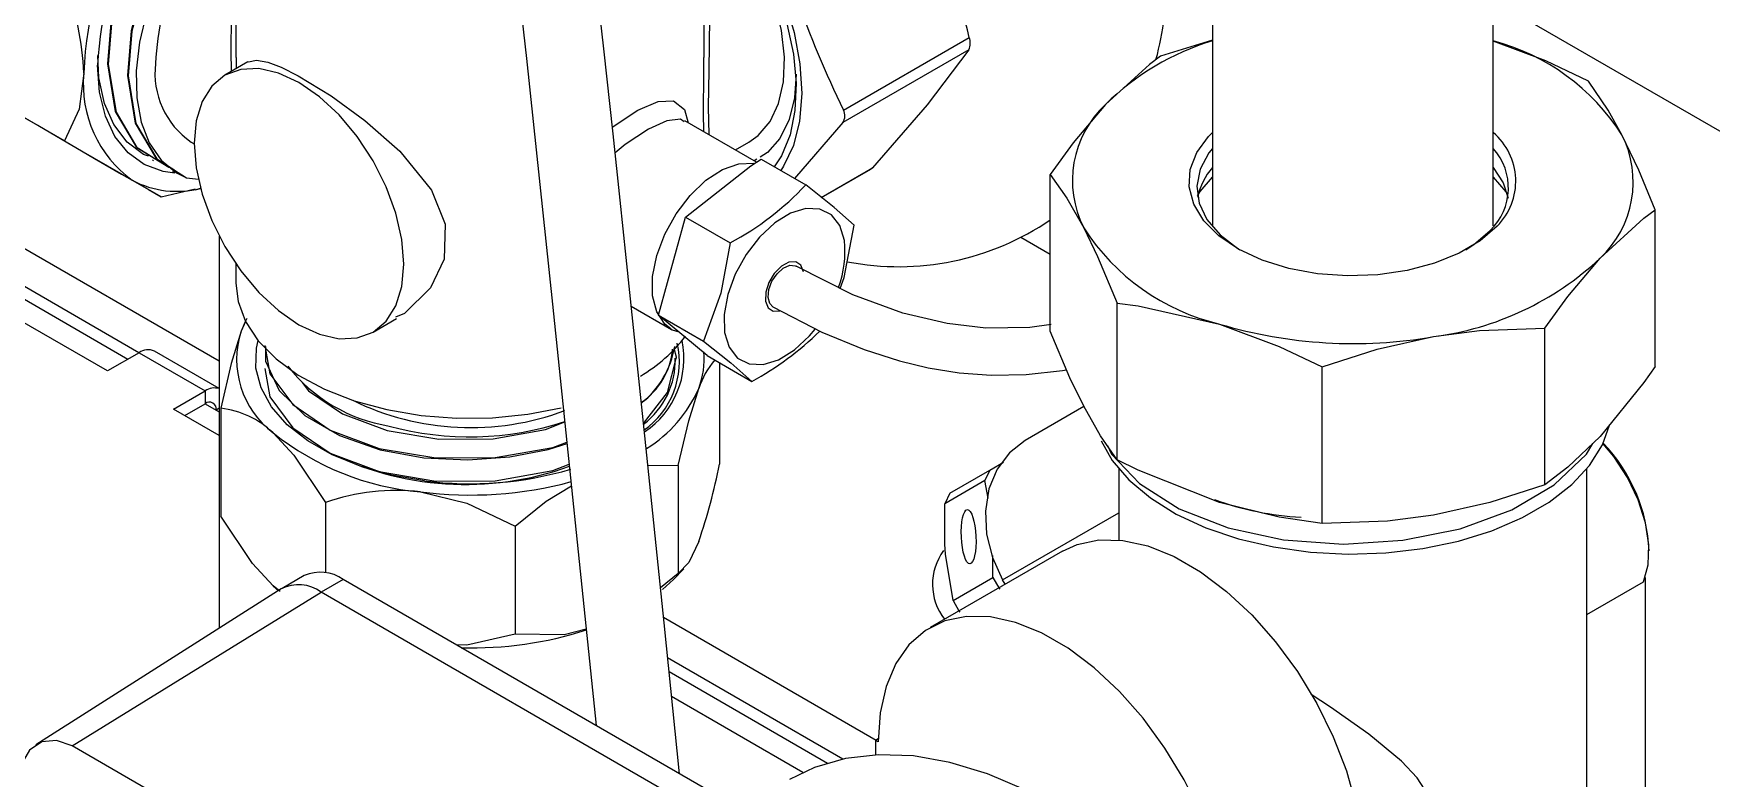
# Model space of a CAD drawing. Header units: millimetres. Extents: x 75 to 2075, y 25 to 1460.
# Drawn here: x 1607.7 to 1786.9, y 645.3 to 724.9 of the extents above; entities that cross this region are included whole.
import ezdxf

# ---------------------------------------------------------------- set-up
doc = ezdxf.new("R2010")
doc.units = ezdxf.units.MM
doc.header["$LTSCALE"] = 5

msp = doc.modelspace()

# ---------------------------------------------------------------- linework, layer by layer
at = {"color": 7, "linetype": 'Continuous', "lineweight": 25}
for p, q in [((1629.285, 744.496), (1629.285, 722.35)), ((1679.285, 722.35), (1679.285, 744.496)), ((1549.398, 735.034), (1627.5, 689.946)), ((1733.566, 728.195), (1733.566, 704.358)), ((1763.566, 704.358), (1763.566, 728.195)), ((1765.389, 727.385), (1881.738, 660.218)), ((1694.158, 716.729), (1707.601, 724.49)), ((1733.566, 724.198), (1728.046, 722.484)), ((1615.559, 688.869), (1556.634, 722.886)), ((1561.183, 722.79), (1617.751, 690.134)), ((1618.929, 690.814), (1562.361, 723.47)), ((1629.316, 722.349), (1629.303, 721.138)), ((1707.547, 723.162), (1694.104, 715.401)), ((1630.562, 721.865), (1628.102, 720.445)), ((1610.956, 713.425), (1600.976, 719.187)), ((1684.885, 711.16), (1677.216, 715.587)), ((1694.104, 715.401), (1688.926, 709.429)), ((1624.495, 713.306), (1624.823, 713.117)), ((1682.621, 712.466), (1684.075, 713.306)), ((1621.312, 707.445), (1611.331, 713.207)), ((1684.924, 711.47), (1684.648, 711.296)), ((1685.369, 711.482), (1690.142, 708.727)), ((1620.386, 711.406), (1620.473, 711.356)), ((1622.519, 710.175), (1622.688, 710.077)), ((1691.798, 707.404), (1697.274, 710.565)), ((1691.831, 707.378), (1697.092, 710.416)), ((1697.274, 710.565), (1697.082, 710.433)), ((1716.261, 693.131), (1716.261, 709.853)), ((1621.312, 707.445), (1624.924, 708.298)), ((1624.017, 709.486), (1625.273, 709.34)), ((1624.94, 708.212), (1625.504, 708.359)), ((1674.43, 694.816), (1677.312, 705.302)), ((1677.312, 705.302), (1682.085, 702.546)), ((1780.871, 689.337), (1780.871, 706.059)), ((1627.5, 703.26), (1627.5, 661.383)), ((1716.261, 701.31), (1713.126, 703.12)), ((1629.285, 700.29), (1629.285, 698.225)), ((1671.505, 695.79), (1675.802, 693.309)), ((1723.399, 679.388), (1723.399, 696.11)), ((1630.306, 694.142), (1629.854, 693.121)), ((1643.934, 693.02), (1646.416, 694.452)), ((1674.43, 694.816), (1679.203, 692.061)), ((1679.606, 690.512), (1674.43, 694.816)), ((1676.38, 691.788), (1676.474, 691.544)), ((1769.086, 676.705), (1769.086, 693.427)), ((1618.93, 690.814), (1615.559, 688.869)), ((1618.93, 690.814), (1626.001, 686.732)), ((1627.5, 686.994), (1620.596, 690.979)), ((1676.319, 690.239), (1676.319, 690.338)), ((1679.606, 690.512), (1684.379, 687.756)), ((1680.913, 689.757), (1680.913, 678.912)), ((1745.28, 672.584), (1745.28, 689.306)), ((1622.631, 684.787), (1626.001, 686.732)), ((1626.001, 686.732), (1626.001, 685.371)), ((1627.5, 681.976), (1622.631, 684.787)), ((1623.809, 684.106), (1626.001, 685.371)), ((1626.001, 685.371), (1627.179, 684.691)), ((1627.5, 684.876), (1627.179, 684.691)), ((1627.179, 684.691), (1627.5, 684.506)), ((1627.657, 684.876), (1627.657, 673.351)), ((1719.853, 685.055), (1713.581, 681.433)), ((1673.275, 678.791), (1676.519, 678.753)), ((1676.519, 678.753), (1676.519, 667.228)), ((1705.535, 675.825), (1709.795, 678.285)), ((1709.795, 678.285), (1709.272, 677.15)), ((1709.795, 678.285), (1711.261, 679.132)), ((1723.566, 678.409), (1723.566, 670.814)), ((1773.566, 557.019), (1773.566, 678.409)), ((1709.272, 677.15), (1705.012, 674.69)), ((1705.535, 675.825), (1705.012, 674.69)), ((1709.606, 675.273), (1709.272, 677.15)), ((1638.862, 674.821), (1638.862, 667.321)), ((1659.101, 672.285), (1659.101, 660.76)), ((1711.165, 666.567), (1723.566, 673.728)), ((1717.556, 669.616), (1703.414, 661.452)), ((1705.873, 664.345), (1705.073, 669.304)), ((1710.134, 666.805), (1710.107, 669.175)), ((1636.566, 667.006), (1634.209, 665.645)), ((1676.519, 667.228), (1674.625, 665.69)), ((1676.009, 666.586), (1677.123, 667.716)), ((1705.873, 664.345), (1710.134, 666.805)), ((1779.797, 666.815), (1779.797, 577.672)), ((1634.107, 665.583), (1607.925, 648.937)), ((1611.792, 648.814), (1638.375, 665.233)), ((1634.022, 665.306), (1633.26, 665.921)), ((1633.26, 665.921), (1633.846, 665.418)), ((1640.732, 666.593), (1638.375, 665.233)), ((1742.084, 605.363), (1638.375, 665.233)), ((1744.441, 606.723), (1640.732, 666.593)), ((1674.837, 665.511), (1676.009, 666.586)), ((1711.443, 666.087), (1711.165, 666.567)), ((1773.566, 662.861), (1779.62, 666.356)), ((1674.948, 662.555), (1697.655, 649.447)), ((1694.106, 647.416), (1675.392, 658.219)), ((1675.541, 656.772), (1692.475, 646.997)), ((1689.839, 645.988), (1675.816, 654.083)), ((1715.501, 588.944), (1611.792, 648.814)), ((1697.892, 649.584), (1697.595, 649.413)), ((1697.595, 649.413), (1697.595, 647.868)), ((1697.89, 649.243), (1697.595, 649.413))]:
    msp.add_line(p, q, dxfattribs=at)
at = {"color": 7, "linetype": 'Continuous', "lineweight": 25, "flags": 128}
for points in [[(1676.659, 645.853), (1675.01, 661.951), (1672.952, 681.929), (1670.963, 700.976), (1670.314, 707.106), (1669.558, 714.188), (1668.573, 723.276), (1667.381, 734.035), (1666.013, 745.955), (1664.515, 758.297), (1662.951, 770.022)], [(1655.778, 760.816), (1656.102, 758.407), (1657.412, 747.726), (1658.573, 737.754), (1659.541, 729.152), (1660.304, 722.234), (1663.106, 696.009), (1667.754, 650.994)], [(1629.279, 747.872), (1627.481, 746.676), (1623.144, 742.13), (1619.479, 736.466), (1617.303, 731.505), (1615.954, 726.425), (1615.555, 721.648), (1616.389, 716.567), (1618.618, 712.796), (1620.516, 711.626)], [(1629.285, 747.768), (1627.568, 746.626), (1623.231, 742.08), (1619.566, 736.416), (1617.39, 731.454), (1616.041, 726.375), (1615.642, 721.598), (1616.476, 716.517), (1618.705, 712.746), (1622.119, 710.642), (1622.262, 710.633)], [(1629.169, 744.979), (1625.277, 740.898), (1621.612, 735.235), (1619.436, 730.273), (1618.087, 725.194), (1617.688, 720.416), (1618.522, 715.335), (1620.751, 711.564), (1622.649, 710.395)], [(1629.08, 744.744), (1625.364, 740.848), (1621.699, 735.185), (1619.523, 730.223), (1618.174, 725.144), (1617.775, 720.366), (1618.609, 715.285), (1620.838, 711.514), (1624.015, 709.487)], [(1629.285, 742.294), (1628.364, 741.522), (1626.139, 739.082), (1624.112, 736.343), (1622.344, 733.381), (1620.878, 730.283), (1619.748, 727.11), (1618.991, 723.972), (1618.631, 720.905), (1618.683, 718.047), (1619.155, 715.452), (1620.029, 713.218), (1621.305, 711.388), (1622.931, 710.036), (1624.016, 709.487)], [(1679.285, 741.65), (1679.487, 741.433), (1681.758, 738.728), (1683.805, 735.749), (1685.576, 732.574), (1687.024, 729.284), (1688.114, 725.965), (1688.815, 722.703), (1689.111, 719.583), (1688.992, 716.685), (1688.464, 714.084), (1687.538, 711.847), (1686.776, 710.67)], [(1684.075, 713.306), (1685.044, 713.999), (1686.325, 715.5), (1687.238, 717.44), (1687.755, 719.758), (1687.86, 722.379), (1687.548, 725.218), (1686.829, 728.186), (1685.728, 731.185), (1684.279, 734.119), (1682.529, 736.896), (1680.534, 739.424), (1679.285, 740.748)], [(1679.285, 732.462), (1679.849, 726.56), (1679.793, 720.955), (1679.721, 717.053), (1679.787, 714.102)], [(1687.864, 728.464), (1688.896, 725.028), (1689.519, 721.672), (1689.719, 718.485), (1689.489, 715.548), (1688.836, 712.938), (1687.777, 710.722), (1687.473, 710.267)], [(1773.733, 719.801), (1769.173, 721.978), (1763.566, 724.079)], [(1619.954, 711.789), (1619.413, 711.993), (1617.667, 713.306), (1616.235, 715.176), (1615.243, 717.435), (1614.654, 720.158), (1614.542, 722.563)], [(1679.257, 714.408), (1679.236, 716.439), (1679.273, 720.643), (1679.254, 722.349)], [(1707.547, 723.162), (1703.099, 717.289), (1697.274, 710.565)], [(1728.046, 722.484), (1726.837, 721.607), (1722.154, 717.334)], [(1613.037, 720.679), (1612.522, 716.832), (1610.956, 713.425)], [(1622.742, 709.991), (1621.51, 710.17), (1619.49, 710.909), (1617.76, 712.164), (1616.366, 713.905), (1615.344, 716.085), (1614.72, 718.649), (1614.51, 721.53)], [(1636.018, 693.804), (1638.202, 692.791), (1640.303, 692.314), (1642.238, 692.392), (1643.935, 693.02), (1645.327, 694.176), (1646.362, 695.813), (1646.999, 697.871), (1647.214, 700.269), (1646.999, 702.915), (1646.362, 705.709), (1645.327, 708.541), (1643.935, 711.304), (1642.238, 713.891), (1640.303, 716.203), (1638.202, 718.151), (1636.018, 719.661), (1633.834, 720.673), (1631.734, 721.15), (1629.798, 721.073), (1628.102, 720.444), (1626.709, 719.289), (1625.675, 717.651), (1625.037, 715.594), (1624.822, 713.195), (1625.037, 710.549), (1625.675, 707.756), (1626.709, 704.924), (1628.102, 702.161), (1629.798, 699.573), (1631.734, 697.261), (1633.834, 695.313), (1636.018, 693.804)], [(1630.578, 721.841), (1630.614, 721.893), (1631.467, 722.067), (1632.683, 721.847), (1634.115, 721.298), (1635.917, 720.39), (1639.438, 718.232), (1643.044, 715.618), (1646.786, 712.344), (1650.185, 708.16), (1651.645, 704.525), (1651.522, 700.797), (1650.058, 697.74), (1647.283, 695.007), (1646.342, 694.597)], [(1689.105, 720.56), (1688.939, 718.044), (1688.359, 715.703), (1687.365, 713.688), (1686.047, 712.178), (1685.271, 711.689)], [(1777.302, 714.095), (1775.827, 716.729), (1773.733, 719.801)], [(1611.331, 713.207), (1608.109, 715.067), (1605.209, 716.741), (1604.073, 717.398)], [(1669.481, 714.9), (1672.191, 716.728), (1674.364, 717.654), (1676.016, 717.721), (1677.177, 716.785), (1677.589, 715.371)], [(1722.154, 717.334), (1718.717, 713.243), (1716.261, 709.853)], [(1677.148, 715.475), (1676.75, 715.751), (1675.307, 715.571), (1673.35, 714.676), (1670.836, 713.035), (1669.776, 712.143)], [(1610.956, 713.425), (1614.179, 711.564), (1617.078, 709.89), (1618.215, 709.234)], [(1763.973, 704.33), (1762.186, 702.777), (1759.935, 701.441), (1757.297, 700.366), (1754.361, 699.588), (1751.228, 699.136), (1748.005, 699.024), (1744.8, 699.255), (1741.724, 699.822), (1738.881, 700.707), (1736.368, 701.877), (1734.27, 703.294), (1732.659, 704.91), (1731.589, 706.669), (1731.098, 708.512), (1731.201, 710.375), (1731.896, 712.196), (1733.159, 713.912), (1733.566, 714.325)], [(1780.871, 706.059), (1779.108, 710.311), (1777.302, 714.095)], [(1677.312, 705.302), (1684.287, 710.761), (1685.369, 711.482)], [(1733.566, 712.634), (1733.208, 712.177), (1732.26, 710.432), (1731.902, 708.614), (1732.146, 706.791), (1732.984, 705.027), (1734.385, 703.386), (1736.298, 701.928), (1736.492, 701.808)], [(1675.724, 693.356), (1675.081, 693.868), (1674.227, 695.169), (1673.786, 696.897), (1673.786, 698.943), (1674.227, 701.18), (1675.081, 703.467), (1676.294, 705.659), (1677.791, 707.62), (1679.477, 709.226), (1681.246, 710.375), (1682.987, 710.997), (1684.59, 711.051), (1684.609, 711.049)], [(1716.261, 709.853), (1718.024, 707.316), (1719.83, 704.147)], [(1763.566, 710.593), (1764.64, 708.943), (1765.156, 707.322)], [(1618.215, 709.234), (1619.931, 708.242), (1621.312, 707.445)], [(1695.317, 704.422), (1693.173, 706.306), (1690.142, 708.727)], [(1731.969, 707.561), (1732.267, 708.036), (1733.566, 709.561)], [(1763.566, 709.561), (1764.904, 707.978), (1765.079, 707.703)], [(1694.269, 702.794), (1693.779, 704.382), (1692.886, 705.526), (1691.652, 706.151), (1690.16, 706.212), (1688.513, 705.706), (1686.821, 704.667), (1685.202, 703.166), (1683.764, 701.305), (1682.607, 699.212), (1681.808, 697.028), (1681.423, 694.903), (1681.477, 692.981), (1681.967, 691.394), (1682.859, 690.249), (1684.093, 689.625), (1685.585, 689.564), (1687.233, 690.07), (1688.924, 691.109), (1690.544, 692.61), (1691.142, 693.312)], [(1693.814, 697.677), (1694.249, 698.856), (1695.317, 704.422)], [(1774.978, 700.908), (1779.662, 705.181), (1780.871, 706.059)], [(1682.085, 702.546), (1681.068, 697.167), (1679.203, 692.061)], [(1719.83, 704.147), (1721.305, 701.102), (1723.399, 696.11)], [(1760.641, 701.808), (1761.479, 702.357), (1763.24, 703.878)], [(1769.086, 693.427), (1771.542, 696.818), (1774.978, 700.908)], [(1689.908, 699.449), (1689.625, 700.156), (1689.075, 700.517), (1688.342, 700.478), (1687.538, 700.045), (1686.785, 699.283), (1686.197, 698.309), (1685.864, 697.271), (1685.838, 696.327), (1686.121, 695.62), (1686.67, 695.259), (1687.371, 695.288)], [(1686.622, 695.723), (1686.295, 696.057), (1686.11, 696.717), (1686.193, 697.556), (1686.532, 698.445), (1687.076, 699.25), (1687.74, 699.847), (1688.425, 700.146), (1689.025, 700.101), (1689.12, 700.055)], [(1716.347, 693.831), (1714.09, 693.513), (1709.368, 693.451), (1705.229, 693.921), (1700.519, 695.029), (1695.175, 696.988), (1689.123, 700.053)], [(1629.285, 698.225), (1629.51, 696.295), (1630.31, 694.135), (1631.673, 692.07), (1633.565, 690.149), (1635.943, 688.418), (1638.751, 686.917), (1641.924, 685.68), (1645.386, 684.738), (1649.056, 684.112), (1652.849, 683.817), (1656.676, 683.859), (1660.447, 684.238), (1664.033, 684.935)], [(1686.622, 695.723), (1691.872, 692.991), (1696.362, 691.14), (1700.136, 689.942), (1703.231, 689.209), (1706.528, 688.683), (1709.952, 688.421), (1713.669, 688.471), (1717.577, 688.91), (1717.995, 688.997)], [(1723.399, 696.11), (1725.644, 695.831), (1734.34, 693.873)], [(1630.448, 694.462), (1630.231, 694.051), (1629.854, 693.121)], [(1734.34, 693.873), (1740.72, 691.483), (1745.28, 689.306)], [(1629.854, 693.121), (1628.777, 689.663), (1627.657, 684.876)], [(1649.424, 677.131), (1645.894, 677.749), (1642.582, 678.685), (1639.573, 679.916), (1636.945, 681.41), (1634.766, 683.128), (1633.093, 685.025), (1631.968, 687.053), (1631.422, 689.158), (1631.467, 691.287), (1631.644, 692.105)], [(1675.713, 693.395), (1675.867, 693.273), (1676.57, 693.027)], [(1679.203, 692.061), (1682.143, 689.717), (1684.379, 687.756)], [(1719.83, 685.094), (1718.355, 688.139), (1716.261, 693.131)], [(1745.28, 689.306), (1751.16, 691.182), (1757.183, 692.532)], [(1757.183, 692.532), (1762.101, 693.178), (1769.086, 693.427)], [(1632.362, 691.575), (1632.917, 688.56), (1635.355, 685.27), (1639.341, 682.544), (1644.595, 680.582), (1650.643, 679.574), (1656.984, 679.608), (1663.131, 680.697), (1664.629, 681.266)], [(1632.454, 691.468), (1632.428, 689.909), (1633.904, 686.789), (1636.653, 684.095), (1640.361, 681.961), (1644.699, 680.458), (1649.351, 679.602), (1654.037, 679.364), (1658.526, 679.682), (1662.64, 680.47), (1664.644, 681.115)], [(1672.813, 683.259), (1675.39, 686.567), (1676.319, 690.334), (1676.091, 691.276)], [(1632.362, 689.112), (1632.917, 686.097), (1635.355, 682.806), (1639.341, 680.081), (1644.595, 678.119), (1650.643, 677.111), (1656.984, 677.145), (1663.131, 678.233), (1664.873, 678.896)], [(1780.871, 689.337), (1779.662, 687.622), (1774.978, 681.856)], [(1636.353, 687.644), (1637.016, 686.752), (1640.652, 684.276), (1645.445, 682.496), (1650.963, 681.586), (1656.748, 681.627), (1662.354, 682.63), (1664.407, 683.415)], [(1676.519, 678.753), (1677.639, 683.539), (1678.716, 686.998)], [(1723.399, 679.388), (1721.636, 681.924), (1719.83, 685.094)], [(1721.703, 681.387), (1722.872, 679.319), (1724.655, 677.223), (1726.949, 675.3), (1729.702, 673.589), (1732.858, 672.129), (1736.349, 670.949), (1740.1, 670.075), (1744.032, 669.526), (1748.06, 669.313), (1752.099, 669.441), (1756.063, 669.907), (1759.866, 670.701), (1763.43, 671.806), (1766.676, 673.199), (1769.536, 674.851), (1771.949, 676.725), (1773.864, 678.782), (1775.24, 680.978), (1776, 683.062)], [(1633.26, 682.252), (1635.484, 679.864), (1638.862, 674.821)], [(1713.581, 681.433), (1711.892, 680.12), (1710.58, 678.367), (1709.711, 676.26), (1709.328, 673.906), (1709.451, 671.423), (1710.074, 668.935), (1711.165, 666.567)], [(1722.352, 680.894), (1722.785, 679.978), (1725.778, 676.843), (1730.04, 674.156), (1735.272, 672.123), (1741.182, 670.844), (1747.564, 670.385), (1753.918, 670.78), (1760.027, 672.018), (1765.548, 674.05), (1770.091, 676.721), (1773.539, 679.971), (1774.201, 681.114)], [(1774.978, 681.856), (1771.542, 678.579), (1769.086, 676.705)], [(1779.62, 666.356), (1780.115, 668.173), (1780.184, 670.311), (1779.822, 672.66), (1779.048, 675.094), (1777.904, 677.488), (1776.448, 679.716), (1775.298, 681.098)], [(1734.34, 674.821), (1725.644, 678.271), (1723.399, 679.388)], [(1648.982, 675.956), (1653.942, 674.739), (1659.101, 672.285)], [(1659.101, 672.285), (1662.403, 674.965), (1665.11, 676.599)], [(1769.086, 676.705), (1763.206, 674.829), (1757.183, 673.479)], [(1705.073, 669.304), (1705.001, 670.363), (1705.012, 674.69)], [(1745.28, 672.584), (1740.72, 673.244), (1734.34, 674.821)], [(1633.26, 665.921), (1631.036, 668.308), (1627.657, 673.351)], [(1757.183, 673.479), (1752.264, 672.834), (1745.28, 672.584)], [(1678.716, 670.667), (1677.639, 668.399), (1676.519, 667.228)], [(1717.556, 669.616), (1719.132, 670.332), (1721.46, 670.821), (1723.999, 670.767), (1726.692, 670.172), (1729.479, 669.048), (1732.297, 667.421), (1735.084, 665.327), (1737.777, 662.814), (1740.316, 659.936), (1742.645, 656.758), (1744.711, 653.352), (1746.468, 649.793), (1747.877, 646.161), (1748.907, 642.537), (1749.534, 639.003), (1749.745, 635.636)], [(1710.134, 666.805), (1710.766, 665.715), (1710.855, 665.555)], [(1705.873, 664.345), (1706.5, 663.252), (1706.595, 663.095)], [(1666.69, 661.302), (1664.353, 660.699), (1659.101, 660.76)], [(1735.602, 627.472), (1735.392, 630.839), (1734.765, 634.373), (1733.735, 637.997), (1732.326, 641.629), (1730.569, 645.188), (1728.503, 648.594), (1726.174, 651.772), (1723.635, 654.649), (1720.942, 657.163), (1718.155, 659.257), (1715.337, 660.884), (1712.55, 662.008), (1709.857, 662.603), (1707.318, 662.657), (1704.99, 662.168), (1702.924, 661.147), (1701.166, 659.617), (1699.757, 657.612), (1698.728, 655.177), (1698.101, 652.366), (1697.89, 649.243)], [(1659.101, 660.76), (1653.942, 659.598), (1652.839, 659.604)], [(1757.005, 642.208), (1756.691, 643.504), (1755.427, 645.419), (1753.751, 647.196), (1750.268, 650.079), (1746.176, 652.967), (1744.128, 654.309)], [(1611.792, 648.814), (1610.129, 649.405), (1608.561, 649.251), (1607.252, 648.37), (1606.351, 646.842), (1606.026, 645.452)], [(1756.816, 573.038), (1756.603, 577.918), (1755.968, 582.991), (1754.918, 588.205), (1753.462, 593.503), (1751.618, 598.829), (1749.404, 604.126), (1746.844, 609.34), (1743.964, 614.414), (1740.796, 619.294), (1737.374, 623.93), (1733.732, 628.271), (1729.911, 632.272), (1725.95, 635.89), (1721.891, 639.087), (1717.778, 641.829), (1713.654, 644.087), (1709.563, 645.837), (1705.547, 647.061), (1701.651, 647.745), (1697.915, 647.883), (1694.378, 647.472), (1691.078, 646.517), (1688.415, 645.245)]]:
    msp.add_lwpolyline(points, dxfattribs=at)
at = {"color": 7, "linetype": 'Continuous', "lineweight": 25}
for centre, radius, start, end in [((1592.174, 697.241), 118.6, 13.28287, 25.92051), ((1649.713, 719.98), 35.237, 125.03637, 177.48002), ((1648.975, 720.412), 28.307, 134.07442, 177.39183), ((1802.44, 769.147), 120.303, 193.37263, 205.83075), ((1649.086, 719.448), 36.07, 148.85627, 178.0435), ((1702.969, 723.436), 74.234, 173.01574, 182.00704), ((1696.855, 730.549), 31.826, 344.64032, 1.11876), ((1584.664, 719.618), 28.393, 2.14151, 22.17751), ((1706.059, 723.888), 1.656, 334.00186, 21.33239), ((1741.581, 697.65), 27.657, 106.84664, 134.62414), ((1757.527, 701.421), 23.488, 32.65712, 75.10136), ((1625.554, 719.447), 12.577, 174.37962, 234.30196), ((1629.568, 720.657), 8.932, 173.29706, 235.39076), ((1729.753, 709.197), 11.134, 133.04081, 206.97345), ((1693.074, 716.108), 1.249, 325.51343, 29.82082), ((1759.185, 709.141), 6.787, 314.86984, 49.79633), ((1767.379, 709.045), 11.134, 313.04081, 26.97345), ((1758.911, 708.424), 6.277, 313.59576, 42.13375), ((1738.862, 705.992), 7.016, 139.01743, 168.25735), ((1622.971, 718.177), 10.129, 241.99716, 284.46906), ((1666.915, 730.663), 31.948, 298.3477, 316.63607), ((1700.079, 728.638), 28.639, 258.91145, 304.40581), ((1683.49, 701.615), 10.843, 339.35784, 6.24441), ((1739.864, 717.059), 23.835, 212.80302, 256.59798), ((1753.149, 724.195), 31.919, 277.26106, 313.15075), ((1748.61, 741.71), 49.92, 253.38996, 279.88892), ((1639.125, 690.058), 9.764, 161.7142, 233.07925), ((1664.081, 702.684), 16.633, 300.31327, 322.62168), ((1667.667, 689.848), 8.972, 305.30137, 12.80373), ((1667.761, 690.177), 9.366, 303.48073, 11.87881), ((1668.583, 716.752), 33.019, 298.57902, 314.28234), ((1619.906, 689.451), 1.677, 65.69288, 125.61758), ((1668.271, 691.871), 7.68, 304.10841, 354.82291), ((1666.481, 693.078), 9.797, 308.5584, 350.60295), ((1667.578, 690.031), 8.636, 307.39194, 1.35959), ((1670.731, 690.062), 8.553, 339.00771, 5.66711), ((1687.013, 684.352), 8.709, 139.20595, 162.30925), ((1648.422, 700.051), 17.291, 218.17736, 260.76197), ((1627.004, 685.294), 1.754, 73.5877, 124.89647), ((1665.638, 692.734), 14.281, 301.70331, 336.31606), ((1626.461, 684.807), 0.728, 350.78596, 129.20329), ((1626.63, 675.392), 9.54, 45.97549, 83.81567), ((1654.355, 711.452), 28.637, 243.89202, 290.52651), ((1654.238, 714.454), 32.621, 254.72901, 288.15522), ((1651.539, 705.121), 29.277, 231.36485, 264.98874), ((1762.633, 668.962), 17.589, 2.25732, 43.83982), ((1653.784, 709.48), 32.742, 242.76992, 289.83832), ((1654.288, 714.643), 37.826, 262.61178, 286.52419), ((1622.07, 690.175), 59.911, 340.9972, 349.16404), ((1646.397, 653.311), 22.792, 83.4889, 109.3054), ((1654.287, 717.163), 41.548, 262.66437, 285.07881), ((1744.801, 705.296), 32.108, 249.96566, 266.85252), ((1709.783, 666.085), 6.103, 143.69733, 217.79737), ((1638.291, 663.186), 4.191, 54.38242, 114.30712), ((1635.969, 662.092), 3.957, 52.53946, 118.05864), ((1654.493, 699.216), 39.926, 268.36596, 287.85093)]:
    msp.add_arc(centre, radius, start, end, dxfattribs=at)
msp.add_ellipse((1707.538, 671.158), major_axis=(-0.133, 2.895), ratio=0.2679557, dxfattribs=at)

doc.saveas('drawing.dxf')
